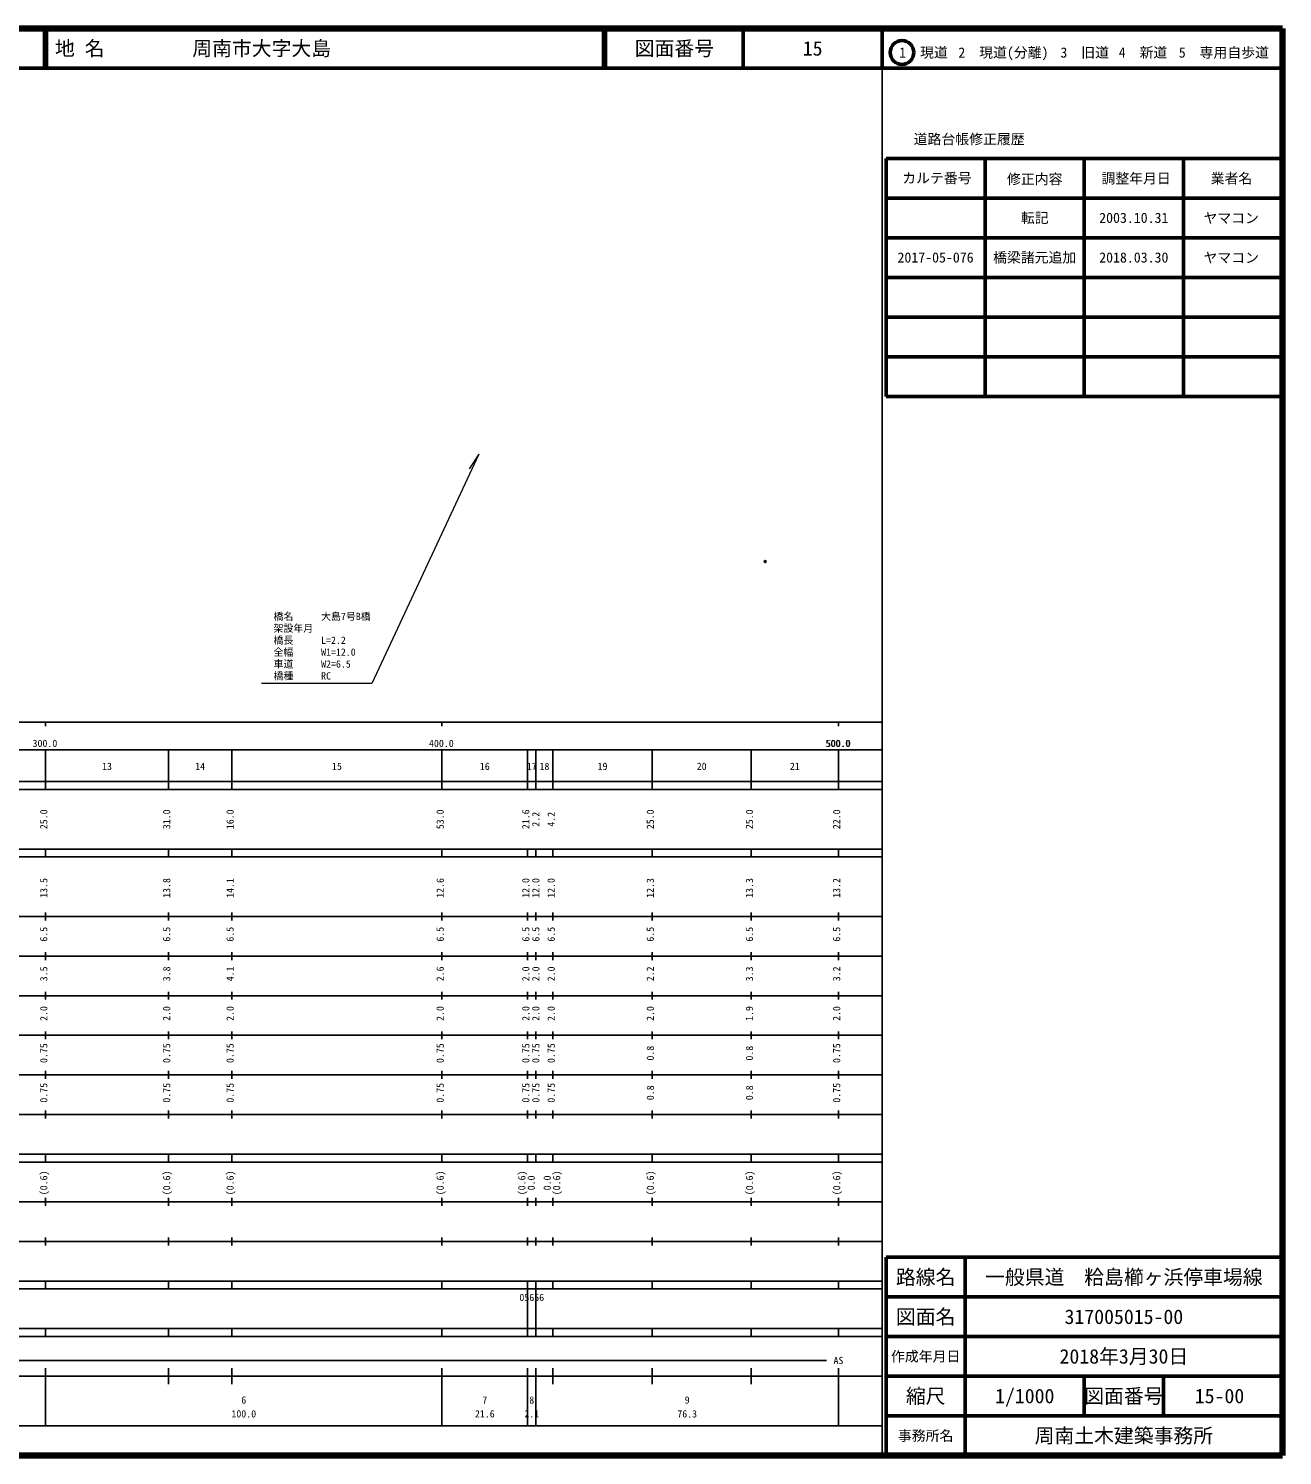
# Model space of a CAD drawing. Units: millimetres on the paper, with parts at other scales. Extents: x 40 to 680, y 20 to 380.
# Drawn here: x 363.7 to 680, y 20 to 380 of the extents above; entities that cross this region are included whole.
import ezdxf
from ezdxf.enums import TextEntityAlignment as Align

# ---------------------------------------------------------------- set-up
doc = ezdxf.new("R2010")
doc.units = ezdxf.units.MM
doc.header["$PDMODE"] = 32
doc.header["$PDSIZE"] = 0.5
for name, color, linetype in [('M-BMK-HTXT', 7, 'Continuous'), ('M-OTRS', 6, 'Continuous'), ('M-TTL-TXT', 7, 'Continuous')]:
    doc.layers.add(name, color=color, linetype=linetype)
for name, color, linetype, lineweight in [('M-STR-HTXT', 7, 'Continuous', 13), ('M-TTL', 2, 'Continuous', 140), ('M-TTL-BAND', 7, 'Continuous', 25), ('M-TTL-FRAM', 2, 'Continuous', 50), ('M-TTL-LINE', 7, 'Continuous', 50)]:
    doc.layers.add(name, color=color, linetype=linetype, lineweight=lineweight)
doc.styles.add('ＭＳ ゴシック', font='')
doc.styles.get('ＭＳ ゴシック').set_extended_font_data('MS Gothic')

msp = doc.modelspace()

# ---------------------------------------------------------------- linework, layer by layer
at = {"layer": 'M-OTRS'}
msp.add_point((549.537, 245.52), dxfattribs=at)
at = {"layer": 'M-STR-HTXT'}
for p, q in [((477.305, 272.633), (450.307, 214.741)), ((477.305, 272.633), (474.838, 268.884)), ((450.307, 214.741), (422.475, 214.741))]:
    msp.add_line(p, q, dxfattribs=at)
at = {"layer": 'M-TTL'}
for p, q in [((680, 380), (40, 380)), ((680, 20), (680, 380)), ((40, 20), (680, 20))]:
    msp.add_line(p, q, dxfattribs=at)
at = {"layer": 'M-TTL-BAND'}
for p, q in [((579, 20), (579, 370)), ((40, 205), (579, 205)), ((368, 205), (368, 204)), ((468, 205), (468, 204)), ((568, 205), (568, 204)), ((68, 198), (579, 198)), ((368, 188), (368, 198)), ((399, 188), (399, 198)), ((415, 188), (415, 198)), ((468, 188), (468, 198)), ((489.6, 188), (489.6, 198)), ((491.7, 188), (491.7, 198)), ((496, 188), (496, 198)), ((521, 188), (521, 198)), ((546, 188), (546, 198)), ((568, 188), (568, 198)), ((40, 190), (579, 190)), ((40, 188), (579, 188)), ((40, 173), (579, 173)), ((368, 171), (368, 173)), ((399, 171), (399, 173)), ((415, 171), (415, 173)), ((468, 171), (468, 173)), ((489.6, 171), (489.6, 173)), ((491.7, 171), (491.7, 173)), ((496, 171), (496, 173)), ((521, 171), (521, 173)), ((546, 171), (546, 173)), ((568, 171), (568, 173)), ((40, 171), (579, 171)), ((40, 156), (579, 156)), ((368, 155), (368, 157)), ((399, 155), (399, 157)), ((415, 155), (415, 157)), ((468, 155), (468, 157)), ((489.6, 155), (489.6, 157)), ((491.7, 155), (491.7, 157)), ((496, 155), (496, 157)), ((521, 155), (521, 157)), ((546, 155), (546, 157)), ((568, 155), (568, 157)), ((46, 146), (579, 146)), ((368, 145), (368, 147)), ((399, 145), (399, 147)), ((415, 145), (415, 147)), ((468, 145), (468, 147)), ((489.6, 145), (489.6, 147)), ((491.7, 145), (491.7, 147)), ((496, 145), (496, 147)), ((521, 145), (521, 147)), ((546, 145), (546, 147)), ((568, 145), (568, 147)), ((368, 135), (368, 137)), ((399, 135), (399, 137)), ((415, 135), (415, 137)), ((468, 135), (468, 137)), ((489.6, 135), (489.6, 137)), ((491.7, 135), (491.7, 137)), ((496, 135), (496, 137)), ((521, 135), (521, 137)), ((546, 135), (546, 137)), ((568, 135), (568, 137)), ((52, 136), (579, 136)), ((46, 126), (579, 126)), ((368, 125), (368, 127)), ((399, 125), (399, 127)), ((415, 125), (415, 127)), ((468, 125), (468, 127)), ((489.6, 125), (489.6, 127)), ((491.7, 125), (491.7, 127)), ((496, 125), (496, 127)), ((521, 125), (521, 127)), ((546, 125), (546, 127)), ((568, 125), (568, 127)), ((52, 116), (579, 116)), ((368, 115), (368, 117)), ((399, 115), (399, 117)), ((415, 115), (415, 117)), ((468, 115), (468, 117)), ((489.6, 115), (489.6, 117)), ((491.7, 115), (491.7, 117)), ((496, 115), (496, 117)), ((521, 115), (521, 117)), ((546, 115), (546, 117)), ((568, 115), (568, 117)), ((46, 106), (579, 106)), ((368, 105), (368, 107)), ((399, 105), (399, 107)), ((415, 105), (415, 107)), ((468, 105), (468, 107)), ((489.6, 105), (489.6, 107)), ((491.7, 105), (491.7, 107)), ((496, 105), (496, 107)), ((521, 105), (521, 107)), ((546, 105), (546, 107)), ((568, 105), (568, 107)), ((40, 96), (579, 96)), ((40, 94), (579, 94)), ((368, 94), (368, 96)), ((399, 94), (399, 96)), ((415, 94), (415, 96)), ((468, 94), (468, 96)), ((489.6, 94), (489.6, 96)), ((491.7, 94), (491.7, 96)), ((496, 94), (496, 96)), ((521, 94), (521, 96)), ((546, 94), (546, 96)), ((568, 94), (568, 96)), ((49, 84), (579, 84)), ((368, 83), (368, 85)), ((399, 83), (399, 85)), ((415, 83), (415, 85)), ((468, 83), (468, 85)), ((489.6, 83), (489.6, 85)), ((491.7, 83), (491.7, 85)), ((496, 83), (496, 85)), ((521, 83), (521, 85)), ((546, 83), (546, 85)), ((568, 83), (568, 85)), ((40, 74), (579, 74)), ((368, 73), (368, 75)), ((399, 73), (399, 75)), ((415, 73), (415, 75)), ((468, 73), (468, 75)), ((489.6, 73), (489.6, 75)), ((491.7, 73), (491.7, 75)), ((496, 73), (496, 75)), ((521, 73), (521, 75)), ((546, 73), (546, 75)), ((568, 73), (568, 75)), ((40, 64), (579, 64)), ((40, 62), (579, 62)), ((368, 62), (368, 64)), ((399, 62), (399, 64)), ((415, 62), (415, 64)), ((468, 62), (468, 64)), ((489.6, 62), (489.6, 64)), ((489.6, 52), (489.6, 62)), ((491.7, 62), (491.7, 64)), ((491.7, 52), (491.7, 62)), ((496, 62), (496, 64)), ((521, 62), (521, 64)), ((546, 62), (546, 64)), ((568, 62), (568, 64)), ((40, 52), (579, 52)), ((368, 50), (368, 52)), ((399, 50), (399, 52)), ((415, 50), (415, 52)), ((468, 50), (468, 52)), ((489.6, 50), (489.6, 52)), ((491.7, 50), (491.7, 52)), ((496, 50), (496, 52)), ((521, 50), (521, 52)), ((546, 50), (546, 52)), ((568, 50), (568, 52)), ((40, 50), (579, 50)), ((71, 44), (565, 44)), ((40, 40), (579, 40)), ((368, 27.5), (368, 42)), ((399, 38), (399, 42)), ((415, 38), (415, 42)), ((468, 27.5), (468, 42)), ((489.6, 27.5), (489.6, 42)), ((491.7, 27.5), (491.7, 42)), ((496, 38), (496, 42)), ((521, 38), (521, 42)), ((546, 38), (546, 42)), ((568, 27.5), (568, 42)), ((68, 27.5), (579, 27.5))]:
    msp.add_line(p, q, dxfattribs=at)
at = {"layer": 'M-TTL-FRAM'}
for p, q in [((580, 347.197), (580, 287.197)), ((580, 347.197), (680, 347.197)), ((580, 287.197), (680, 287.197)), ((680, 70), (580, 70)), ((580, 70), (580, 20))]:
    msp.add_line(p, q, dxfattribs=at)
at = {"layer": 'M-TTL-LINE'}
for p, q in [((367.75, 380), (367.75, 370)), ((368.25, 380), (368.25, 370)), ((508.747, 380), (508.747, 370)), ((509.247, 380), (509.247, 370)), ((543.997, 380), (543.997, 370)), ((579, 380), (579, 370)), ((40, 370), (680, 370)), ((605, 347.197), (605, 287.197)), ((630, 347.197), (630, 287.197)), ((655, 347.197), (655, 287.197)), ((580, 337.197), (680, 337.197)), ((580, 327.197), (680, 327.197)), ((580, 317.197), (680, 317.197)), ((580, 307.197), (680, 307.197)), ((580, 297.197), (680, 297.197)), ((600, 70), (600, 20)), ((680, 60), (580, 60)), ((680, 50), (580, 50)), ((680, 40), (580, 40)), ((630, 40), (630, 30)), ((650, 40), (650, 30)), ((680, 30), (580, 30))]:
    msp.add_line(p, q, dxfattribs=at)
msp.add_circle((584.031, 373.958), 3, dxfattribs=at)

# ---------------------------------------------------------------- texts
at = {"layer": 'M-BMK-HTXT', "style": 'ＭＳ ゴシック'}
for s, p in [('橋名', (425.509, 230.213)), ('大島7号B橋', (437.509, 230.213)), ('橋長', (425.509, 224.213)), ('架設年月', (425.509, 227.213)), ('全幅', (425.509, 221.213)), ('W1=12.0', (437.509, 221.213)), ('L=2.2', (437.509, 224.213)), ('車道', (425.509, 218.213)), ('W2=6.5', (437.509, 218.213)), ('橋種', (425.509, 215.213)), ('RC', (437.509, 215.213))]:
    msp.add_text(s, height=1.833, dxfattribs=at).set_placement(p, align=Align.BOTTOM_LEFT)
at = {"layer": 'M-TTL-BAND', "style": 'ＭＳ ゴシック'}
for s, p in [('300.0', (367.844, 198.195)), ('400.0', (467.844, 198.195)), ('500.0', (567.844, 198.195)), ('500.0', (568, 198.195)), ('13', (383.5, 192.405)), ('14', (407, 192.405)), ('15', (441.5, 192.405)), ('16', (478.8, 192.405)), ('17', (490.65, 192.405)), ('18', (493.85, 192.405)), ('19', (508.5, 192.405)), ('20', (533.5, 192.405)), ('21', (557, 192.405)), ('AS', (568, 42.5)), ('6', (418, 32.523)), ('7', (478.8, 32.523)), ('8', (490.65, 32.523)), ('9', (529.85, 32.523)), ('100.0', (418, 29.033)), ('21.6', (478.8, 29.033)), ('2.1', (490.65, 29.033)), ('76.3', (529.85, 29.033))]:
    msp.add_text(s, height=1.833, dxfattribs=at).set_placement(p, align=Align.BOTTOM_CENTER)
for s, p in [('25.0', (369, 180.5)), ('31.0', (400, 180.5)), ('16.0', (416, 180.5)), ('53.0', (469, 180.5)), ('21.6', (490.6, 180.5)), ('2.2', (493.128, 180.5)), ('4.2', (497, 180.5)), ('25.0', (522, 180.5)), ('25.0', (547, 180.5)), ('22.0', (569, 180.5)), ('13.5', (369, 163.174)), ('13.8', (400, 163.174)), ('14.1', (416, 163.174)), ('12.6', (469, 163.174)), ('12.0', (490.6, 163.174)), ('12.0', (493.128, 163.174)), ('12.0', (497, 163.174)), ('12.3', (522, 163.174)), ('13.3', (547, 163.174)), ('13.2', (569, 163.174)), ('6.5', (369, 151.5)), ('6.5', (400, 151.5)), ('6.5', (416, 151.5)), ('6.5', (469, 151.5)), ('6.5', (490.6, 151.5)), ('6.5', (493.128, 151.5)), ('6.5', (497, 151.5)), ('6.5', (522, 151.5)), ('6.5', (547, 151.5)), ('6.5', (569, 151.5)), ('3.5', (369, 141.5)), ('3.8', (400, 141.5)), ('4.1', (416, 141.5)), ('2.6', (469, 141.5)), ('2.0', (490.6, 141.5)), ('2.0', (493.128, 141.5)), ('2.0', (497, 141.5)), ('2.2', (522, 141.5)), ('3.3', (547, 141.5)), ('3.2', (569, 141.5)), ('2.0', (369, 131.5)), ('2.0', (400, 131.5)), ('2.0', (416, 131.5)), ('2.0', (469, 131.5)), ('2.0', (490.6, 131.5)), ('2.0', (493.128, 131.5)), ('2.0', (497, 131.5)), ('2.0', (522, 131.5)), ('1.9', (547, 131.5)), ('2.0', (569, 131.5)), ('0.75', (369, 121.5)), ('0.75', (400, 121.5)), ('0.75', (416, 121.5)), ('0.75', (469, 121.5)), ('0.75', (490.6, 121.5)), ('0.75', (493.128, 121.5)), ('0.75', (497, 121.5)), ('0.8', (522, 121.5)), ('0.8', (547, 121.5)), ('0.75', (569, 121.5)), ('0.75', (369, 111.5)), ('0.75', (400, 111.5)), ('0.75', (416, 111.5)), ('0.75', (469, 111.5)), ('0.75', (490.6, 111.5)), ('0.75', (493.128, 111.5)), ('0.75', (497, 111.5)), ('0.8', (522, 111.5)), ('0.8', (547, 111.5)), ('0.75', (569, 111.5)), ('(0.6)', (369, 88.764)), ('(0.6)', (400, 88.764)), ('(0.6)', (416, 88.764)), ('(0.6)', (469, 88.764)), ('(0.6)', (489.6, 88.764)), ('0.0', (491.97, 88.764)), ('0.0', (496, 88.764)), ('(0.6)', (498.37, 88.764)), ('(0.6)', (522, 88.764)), ('(0.6)', (547, 88.764)), ('(0.6)', (569, 88.764))]:
    msp.add_text(s, height=1.833, rotation=90, dxfattribs=at).set_placement(p, align=Align.BOTTOM_CENTER)
msp.add_text('05656', height=1.833, dxfattribs=at).set_placement((487.525, 58.405), align=Align.BOTTOM_LEFT)
at = {"layer": 'M-TTL-TXT', "style": 'ＭＳ ゴシック'}
for s, p in [('地 名', (370.38, 375)), ('周南市大字大島', (405.024, 375))]:
    msp.add_text(s, height=3.666, dxfattribs=at).set_placement(p, align=Align.MIDDLE_LEFT)
for s, height, p in [('図面番号', 3.666, (526.622, 375)), ('15', 3.666, (561.497, 375)), ('1\u3000現道', 2.566, (589.448, 373.958)), ('2\u3000現道(分離)', 2.566, (609.619, 373.958)), ('3\u3000旧道', 2.566, (630.121, 373.958)), ('4\u3000新道', 2.566, (644.824, 373.958)), ('5\u3000専用自歩道', 2.566, (665.228, 373.958)), ('道路台帳修正履歴', 2.566, (600.968, 352.113)), ('カルテ番号', 2.566, (592.839, 342.277)), ('修正内容', 2.566, (617.509, 342.023)), ('調整年月日', 2.566, (643.089, 342.197)), ('業者名', 2.566, (667.134, 342.197)), ('転記', 2.566, (617.5, 332.245)), ('2003.10.31', 2.566, (642.5, 332.245)), ('ヤマコン', 2.566, (667.077, 332.189)), ('2017-05-076', 2.566, (592.5, 322.245)), ('橋梁諸元追加', 2.566, (617.5, 322.245)), ('2018.03.30', 2.566, (642.5, 322.245)), ('ヤマコン', 2.566, (667.077, 322.189)), ('路線名', 3.666, (590, 65)), ('路線名', 3.666, (590, 65)), ('一般県道\u3000粭島櫛ヶ浜停車場線', 3.666, (640, 65)), ('図面名', 3.666, (590, 55)), ('図面名', 3.666, (590, 55)), ('317005015-00', 3.666, (640, 55)), ('2018年3月30日', 3.666, (640, 45)), ('作成年月日', 2.566, (590, 45)), ('作成年月日', 2.566, (590, 45)), ('縮尺', 3.666, (590, 35)), ('縮尺', 3.666, (590, 35)), ('1/1000', 3.666, (615, 35)), ('図面番号', 3.666, (640, 35)), ('図面番号', 3.666, (640, 35)), ('15-00', 3.666, (664.125, 35)), ('事務所名', 2.566, (590, 25)), ('事務所名', 2.566, (590, 25)), ('周南土木建築事務所', 3.666, (640, 25))]:
    msp.add_text(s, height=height, dxfattribs=at).set_placement(p, align=Align.MIDDLE_CENTER)

doc.saveas('drawing.dxf')
